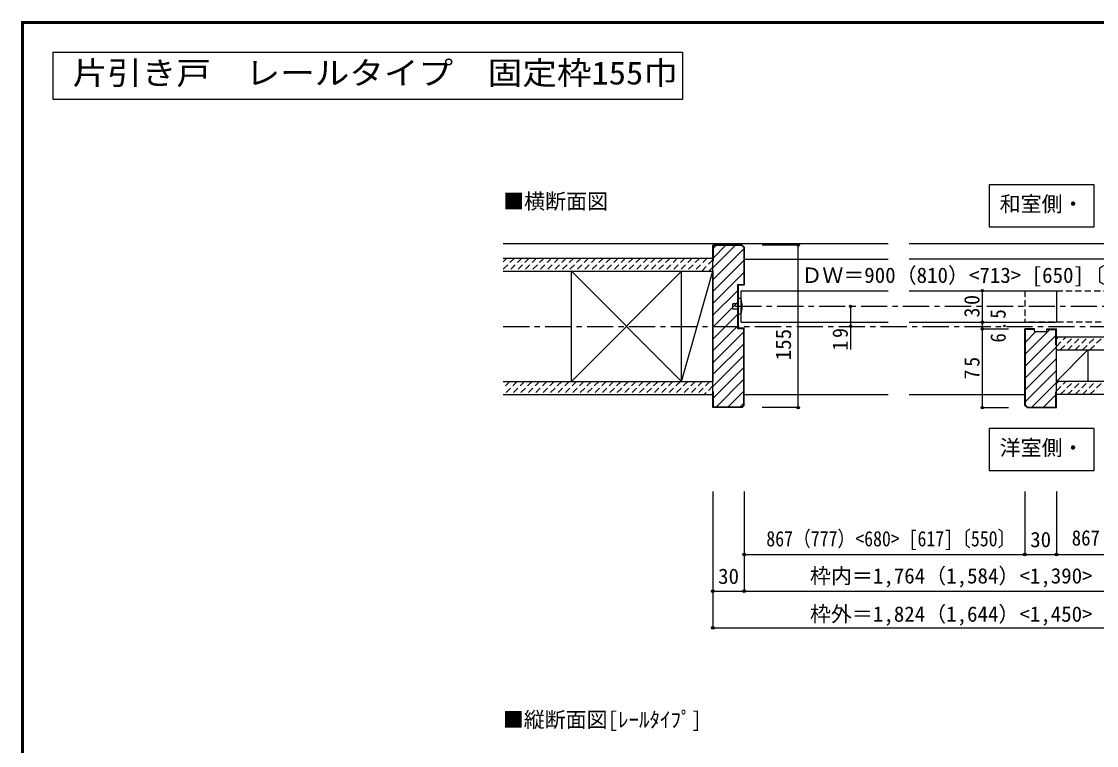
# Model space of a CAD drawing. Units: millimetres at full size, sheet at 1:5; some dimension numbers follow another scale. Extents: x -973 to 977, y -701 to 696.
# Drawn here: x -973 to 52, y 6 to 696 of the extents above; entities that cross this region are included whole.
import ezdxf
from ezdxf.enums import TextEntityAlignment as Align

# ---------------------------------------------------------------- set-up
doc = ezdxf.new("R2010")
doc.units = ezdxf.units.MM
doc.header["$LTSCALE"] = 5
doc.header["$PDMODE"] = 32
doc.header["$PDSIZE"] = 2.5
doc.linetypes.add('CHAIN1', pattern=[8, 5, -1, 1, -1])
doc.linetypes.add('DASHED1', pattern=[1.8, 1.2, -0.6])
for name, color, linetype in [('0-1_通り芯', 4, 'CHAIN1'), ('0-2_柱', 3, 'Continuous'), ('0-3_仕上げ', 2, 'Continuous'), ('0-4_枠', 3, 'Continuous'), ('0-6_扉', 6, 'Continuous'), ('0-7_金物', 7, 'Continuous'), ('0-A_文字', 7, 'Continuous'), ('0-B_寸法', 7, 'Continuous'), ('0-C_ハッチ', 4, 'DASHED1'), ('F-1_枠', 6, 'Continuous')]:
    doc.layers.add(name, color=color, linetype=linetype)
doc.styles.add('ＭＳ ゴシック', font='')
doc.styles.get('ＭＳ ゴシック').set_extended_font_data('MS Gothic')

msp = doc.modelspace()

# ---------------------------------------------------------------- linework, layer by layer
at = {"layer": '0-1_通り芯'}
for p, q in [((292.306, 424.203), (-294.993, 424.203)), ((-513.993, 405.203), (511.306, 405.203))]:
    msp.add_line(p, q, dxfattribs=at)
at = {"layer": '0-2_柱', "color": 7}
for p, q in [((-448.872, 352.703), (-343.872, 457.703)), ((-343.872, 352.703), (-448.872, 457.703)), ((-343.872, 352.703), (-313.993, 457.703)), ((13.656, 352.703), (43.733, 382.703))]:
    msp.add_line(p, q, dxfattribs=at)
at = {"layer": '0-2_柱'}
for p, q in [((-448.872, 352.703), (-448.872, 457.703)), ((-343.872, 352.703), (-343.872, 457.703)), ((-313.993, 457.703), (-313.993, 352.703)), ((13.656, 352.703), (13.656, 382.703)), ((43.733, 382.703), (43.733, 352.703))]:
    msp.add_line(p, q, dxfattribs=at)
at = {"layer": '0-3_仕上げ'}
for p, q in [((-513.993, 484.275), (-146.668, 484.275)), ((-126.668, 484.275), (137.481, 484.275)), ((-513.993, 470.203), (-313.993, 470.203)), ((-513.993, 457.703), (-313.993, 457.703)), ((13.656, 395.203), (137.481, 395.203)), ((13.656, 382.703), (137.481, 382.703)), ((-513.993, 352.703), (-313.993, 352.703)), ((137.481, 352.703), (13.656, 352.703)), ((-513.993, 340.203), (-313.993, 340.203)), ((137.481, 340.203), (13.656, 340.203))]:
    msp.add_line(p, q, dxfattribs=at)
at = {"layer": '0-4_枠'}
for p, q in [((-313.993, 327.703), (-313.993, 482.703)), ((-286.114, 482.703), (-313.993, 482.703)), ((-313.493, 467.703), (-313.493, 482.203)), ((-286.321, 482.203), (-313.493, 482.203)), ((-286.114, 482.703), (-283.993, 480.582)), ((-283.993, 480.582), (-283.993, 444.703)), ((-313.493, 467.703), (-313.993, 467.703)), ((-290.493, 445.203), (-290.493, 403.203)), ((-290.493, 445.203), (-284.493, 445.203)), ((-289.993, 444.703), (-283.993, 444.703)), ((-289.993, 444.703), (-289.993, 403.703)), ((-290.493, 403.203), (-284.493, 403.203)), ((-289.993, 403.703), (-283.993, 403.703)), ((-283.993, 329.824), (-283.993, 403.703)), ((-7.344, 402.703), (-16.344, 402.703)), ((-16.344, 329.824), (-16.344, 402.703)), ((-7.344, 402.203), (-15.844, 402.203)), ((-7.344, 400.203), (-7.344, 402.703)), ((4.656, 402.703), (13.656, 402.703)), ((4.656, 402.203), (13.156, 402.203)), ((13.156, 387.703), (13.156, 402.203)), ((13.656, 327.703), (13.656, 402.703)), ((13.156, 387.703), (13.656, 387.703)), ((13.156, 342.703), (13.656, 342.703)), ((13.156, 328.203), (13.156, 342.703)), ((-286.321, 328.203), (-313.493, 328.203)), ((-286.114, 327.703), (-283.993, 329.824)), ((-14.222, 327.703), (-16.344, 329.824)), ((-14.015, 328.203), (13.156, 328.203)), ((-286.114, 327.703), (-313.993, 327.703)), ((-14.222, 327.703), (13.656, 327.703))]:
    msp.add_line(p, q, dxfattribs=at)
at = {"layer": '0-4_枠', "color": 4}
for p, q in [((-283.993, 469.275), (-146.668, 469.275)), ((137.481, 469.274), (-126.668, 469.275)), ((-283.993, 340.203), (-146.668, 340.203)), ((-126.668, 340.203), (-16.344, 340.203))]:
    msp.add_line(p, q, dxfattribs=at)
at = {"layer": '0-4_枠'}
for points in [[(-286.321, 482.203), (-284.493, 480.375), (-284.493, 445.203)], [(-286.321, 328.203), (-284.493, 330.032), (-284.493, 403.203)], [(-14.015, 328.203), (-15.844, 330.031), (-15.844, 402.203)], [(-7.344, 400.203), (4.656, 400.203), (4.656, 402.703)], [(-313.493, 328.203), (-313.493, 342.703), (-313.993, 342.703)]]:
    msp.add_lwpolyline(points, dxfattribs=at)
at = {"layer": '0-6_扉'}
for p, q in [((-286.993, 409.203), (-286.993, 439.203)), ((-286.993, 439.203), (-146.668, 439.203)), ((-286.993, 409.203), (-146.668, 409.203)), ((-126.668, 409.203), (13.656, 409.203))]:
    msp.add_line(p, q, dxfattribs=at)
at = {"layer": '0-6_扉', "color": 2, "linetype": 'DASHED1'}
for p, q in [((-16.344, 439.203), (-16.344, 409.203)), ((13.656, 439.203), (137.481, 439.203)), ((137.481, 409.203), (-16.344, 409.203))]:
    msp.add_line(p, q, dxfattribs=at)
at = {"layer": '0-6_扉'}
msp.add_lwpolyline([(-126.668, 439.203), (13.656, 439.203), (13.656, 409.203)], dxfattribs=at)
at = {"layer": '0-7_金物'}
for p, q in [((-286.993, 431.703), (-289.993, 431.703)), ((-289.993, 426.703), (-294.993, 426.703))]:
    msp.add_line(p, q, dxfattribs=at)
for points in [[(-286.993, 416.703), (-289.993, 416.703), (-289.993, 431.703)], [(-289.993, 421.703), (-294.993, 421.703), (-294.993, 426.703)]]:
    msp.add_lwpolyline(points, dxfattribs=at)
msp.add_arc((-317.444, 424.203), 31.361, 346.16371, 13.83632, dxfattribs=at)
at = {"layer": '0-A_文字', "color": 3}
for p, q in [((-943.333, 666.667), (-943.333, 621.667)), ((-943.333, 666.667), (-342.857, 666.667)), ((-342.857, 666.667), (-342.857, 621.667)), ((-943.333, 621.667), (-342.857, 621.667))]:
    msp.add_line(p, q, dxfattribs=at)
at = {"layer": '0-A_文字'}
for p, q in [((-50.43, 540.203), (-50.43, 500.203)), ((49.57, 540.203), (-50.43, 540.203)), ((49.57, 307.703), (-50.43, 307.703)), ((-50.43, 307.703), (-50.43, 267.703))]:
    msp.add_line(p, q, dxfattribs=at)
for points in [[(-50.43, 500.203), (49.57, 500.203), (49.57, 540.203)], [(-50.43, 267.703), (49.57, 267.703), (49.57, 307.703)]]:
    msp.add_lwpolyline(points, dxfattribs=at)
at = {"layer": '0-B_寸法', "color": 4}
for p, q in [((-232.571, 482.703), (-267.093, 482.703)), ((-232.571, 327.703), (-232.571, 482.703)), ((-56.985, 439.203), (-56.985, 409.203)), ((-56.985, 439.203), (-31.938, 439.203)), ((-182.571, 424.203), (-182.571, 383.203)), ((-56.985, 409.203), (-56.985, 402.703)), ((-56.985, 409.203), (-31.938, 409.203)), ((-56.985, 402.703), (-56.985, 327.703)), ((-56.985, 402.703), (-31.938, 402.703)), ((-232.571, 327.703), (-267.093, 327.703)), ((-56.985, 327.703), (-31.938, 327.703)), ((-313.993, 247.703), (-313.993, 117.703)), ((-283.993, 247.703), (-283.993, 152.703)), ((-16.344, 247.703), (-16.344, 187.703)), ((13.656, 247.703), (13.656, 187.703)), ((-283.993, 187.703), (281.306, 187.703)), ((-313.993, 152.703), (311.306, 152.703)), ((-313.993, 117.703), (311.306, 117.703))]:
    msp.add_line(p, q, dxfattribs=at)
at = {"layer": '0-B_寸法'}
for p in [(-232.571, 482.703), (-56.985, 439.203), (-182.571, 424.203), (-56.985, 409.203), (-182.571, 405.203), (-56.985, 402.703), (-232.571, 327.703), (-56.985, 327.703), (-283.993, 187.703), (-16.344, 187.703), (13.656, 187.703), (-313.993, 152.703), (-283.993, 152.703), (-313.993, 117.703)]:
    msp.add_point(p, dxfattribs=at)
at = {"layer": '0-C_ハッチ', "linetype": 'Continuous'}
for p, q in [((-313.993, 460.958), (-292.747, 482.203)), ((-313.493, 470.518), (-301.808, 482.203)), ((-313.493, 479.579), (-310.869, 482.203)), ((-313.993, 449.644), (-284.493, 479.144)), ((-313.993, 438.33), (-284.493, 467.83)), ((-313.993, 427.017), (-284.493, 456.517)), ((-313.993, 415.703), (-290.493, 439.203)), ((-313.993, 404.389), (-290.493, 427.889)), ((-313.993, 393.076), (-290.493, 416.575)), ((-313.993, 381.762), (-290.493, 405.262)), ((-313.993, 370.448), (-284.493, 399.948)), ((7.505, 402.203), (-15.844, 378.855)), ((-5.809, 400.203), (-15.844, 390.169)), ((13.156, 396.541), (-15.844, 367.541)), ((-313.993, 359.134), (-284.493, 388.634)), ((13.656, 385.727), (-15.844, 356.227)), ((-313.993, 347.82), (-284.493, 377.321)), ((13.656, 374.414), (-15.844, 344.914)), ((-313.493, 337.007), (-284.493, 366.007)), ((13.656, 363.1), (-15.844, 333.6)), ((-310.983, 328.203), (-284.493, 354.693)), ((13.656, 351.786), (-9.927, 328.203)), ((-299.669, 328.203), (-284.493, 343.38)), ((13.156, 339.973), (1.387, 328.203)), ((-288.356, 328.203), (-284.493, 332.066))]:
    msp.add_line(p, q, dxfattribs=at)
at = {"layer": '0-C_ハッチ'}
for p, q in [((-510.343, 470.203), (-513.993, 466.554)), ((-503.272, 470.203), (-513.993, 459.483)), ((-496.201, 470.203), (-508.701, 457.703)), ((-489.13, 470.203), (-501.63, 457.703)), ((-482.059, 470.203), (-494.559, 457.703)), ((-474.988, 470.203), (-487.488, 457.703)), ((-467.917, 470.203), (-480.417, 457.703)), ((-460.846, 470.203), (-473.346, 457.703)), ((-453.775, 470.203), (-466.275, 457.703)), ((-446.704, 470.203), (-459.204, 457.703)), ((-439.633, 470.203), (-452.133, 457.703)), ((-432.562, 470.203), (-445.062, 457.703)), ((-425.491, 470.203), (-437.991, 457.703)), ((-418.42, 470.203), (-430.92, 457.703)), ((-411.348, 470.203), (-423.848, 457.703)), ((-404.277, 470.203), (-416.777, 457.703)), ((-397.206, 470.203), (-409.706, 457.703)), ((-390.135, 470.203), (-402.635, 457.703)), ((-383.064, 470.203), (-395.564, 457.703)), ((-375.993, 470.203), (-388.493, 457.703)), ((-368.922, 470.203), (-381.422, 457.703)), ((-361.851, 470.203), (-374.351, 457.703)), ((-354.78, 470.203), (-367.28, 457.703)), ((-347.709, 470.203), (-360.209, 457.703)), ((-340.638, 470.203), (-353.138, 457.703)), ((-333.567, 470.203), (-346.067, 457.703)), ((-326.496, 470.203), (-338.996, 457.703)), ((-319.425, 470.203), (-331.925, 457.703)), ((-313.993, 468.564), (-324.854, 457.703)), ((-313.993, 461.493), (-317.782, 457.703)), ((13.656, 386.025), (22.834, 395.203)), ((13.656, 393.096), (15.763, 395.203)), ((17.405, 382.703), (29.905, 395.203)), ((24.476, 382.703), (36.976, 395.203)), ((31.547, 382.703), (44.047, 395.203)), ((38.618, 382.703), (51.118, 395.203)), ((45.689, 382.703), (58.189, 395.203)), ((-507.635, 352.703), (-513.993, 346.346)), ((-500.564, 352.703), (-513.064, 340.203)), ((-493.493, 352.703), (-505.993, 340.203)), ((-486.422, 352.703), (-498.922, 340.203)), ((-479.351, 352.703), (-491.851, 340.203)), ((-472.28, 352.703), (-484.78, 340.203)), ((-465.209, 352.703), (-477.709, 340.203)), ((-458.138, 352.703), (-470.638, 340.203)), ((-451.067, 352.703), (-463.567, 340.203)), ((-443.996, 352.703), (-456.496, 340.203)), ((-436.925, 352.703), (-449.425, 340.203)), ((-429.854, 352.703), (-442.354, 340.203)), ((-422.782, 352.703), (-435.282, 340.203)), ((-415.711, 352.703), (-428.211, 340.203)), ((-408.64, 352.703), (-421.14, 340.203)), ((-401.569, 352.703), (-414.069, 340.203)), ((-394.498, 352.703), (-406.998, 340.203)), ((-387.427, 352.703), (-399.927, 340.203)), ((-380.356, 352.703), (-392.856, 340.203)), ((-373.285, 352.703), (-385.785, 340.203)), ((-366.214, 352.703), (-378.714, 340.203)), ((-359.143, 352.703), (-371.643, 340.203)), ((-352.072, 352.703), (-364.572, 340.203)), ((-345.001, 352.703), (-357.501, 340.203)), ((-337.93, 352.703), (-350.43, 340.203)), ((-330.859, 352.703), (-343.359, 340.203)), ((-323.788, 352.703), (-336.288, 340.203)), ((-316.716, 352.703), (-329.216, 340.203)), ((13.656, 343.599), (22.76, 352.703)), ((13.656, 350.67), (15.689, 352.703)), ((17.332, 340.203), (29.832, 352.703)), ((24.403, 340.203), (36.903, 352.703)), ((31.474, 340.203), (43.974, 352.703)), ((38.545, 340.203), (51.045, 352.703)), ((45.616, 340.203), (58.116, 352.703)), ((-313.993, 348.356), (-322.145, 340.203)), ((-313.993, 341.285), (-315.074, 340.203))]:
    msp.add_line(p, q, dxfattribs=at)
at = {"layer": 'F-1_枠'}
for p, q in [((-973.347, 695.833), (-973.347, -700.833)), ((-973.347, 695.833), (976.653, 695.833)), ((-973.347, 695), (976.653, 695)), ((-973.347, 694.167), (976.653, 694.167)), ((-972.514, 695.833), (-972.514, -700.833)), ((-971.68, 695.833), (-971.68, -700.833))]:
    msp.add_line(p, q, dxfattribs=at)

# ---------------------------------------------------------------- texts
at = {"layer": '0-A_文字', "color": 3, "style": 'ＭＳ ゴシック', "width": 1.1}
msp.add_text('片引き戸\u3000レールタイプ\u3000固定枠155巾', height=21.99, dxfattribs=at).set_placement((-924.613, 629.167), align=Align.BOTTOM_LEFT)
at = {"layer": '0-A_文字', "style": 'ＭＳ ゴシック'}
for s, p in [('■横断面図', (-513.993, 512.703)), ('和室側・', (-40.43, 510.203)), ('洋室側・', (-40.43, 277.703)), ('■縦断面図[ﾚｰﾙﾀｲﾌﾟ]', (-514.354, 18.481))]:
    msp.add_text(s, height=14.66, dxfattribs=at).set_placement(p, align=Align.BOTTOM_LEFT)
at = {"layer": '0-B_寸法', "style": 'ＭＳ ゴシック'}
for s, p in [('ＤＷ＝900（810）<713> [650]〔583〕', (-229.571, 442.203)), ('30', (-11.344, 190.203)), ('枠内＝1,764（1,584）<1,390> [1,264]〔1,130〕', (-221.344, 155.614)), ('30', (-308.993, 155.203)), ('枠外＝1,824（1,644）<1,450> [1,324]〔1,190〕', (-221.344, 119.161))]:
    msp.add_text(s, height=14.66, dxfattribs=at).set_placement(p, align=Align.BOTTOM_LEFT)
msp.add_text('155', height=14.66, rotation=90, dxfattribs=at).set_placement((-235.071, 372.839), align=Align.BOTTOM_LEFT)
for width, p in [(0.85, (-262.993, 191.013)), (0.9, (28.255, 191.792))]:
    msp.add_text('867（777）<680> [617]〔550〕', height=14.66, dxfattribs=dict(at, width=width)).set_placement(p, align=Align.BOTTOM_LEFT)
at = {"layer": '0-B_寸法', "char_height": 14.66, "attachment_point": 7, "rotation": 90, "style": 'ＭＳ ゴシック'}
for s, insert in [('\\T1.27;\\W0.95;30', (-59.485, 413.578)), ('\\T1.27;\\W0.9;6.5', (-34.485, 389.703)), ('\\T1.27;\\W0.95;19', (-185.071, 382.078)), ('\\T1.27;\\W0.95;75', (-59.485, 354.578))]:
    msp.add_mtext(s, dxfattribs=dict(at, insert=insert))

doc.saveas('drawing.dxf')
